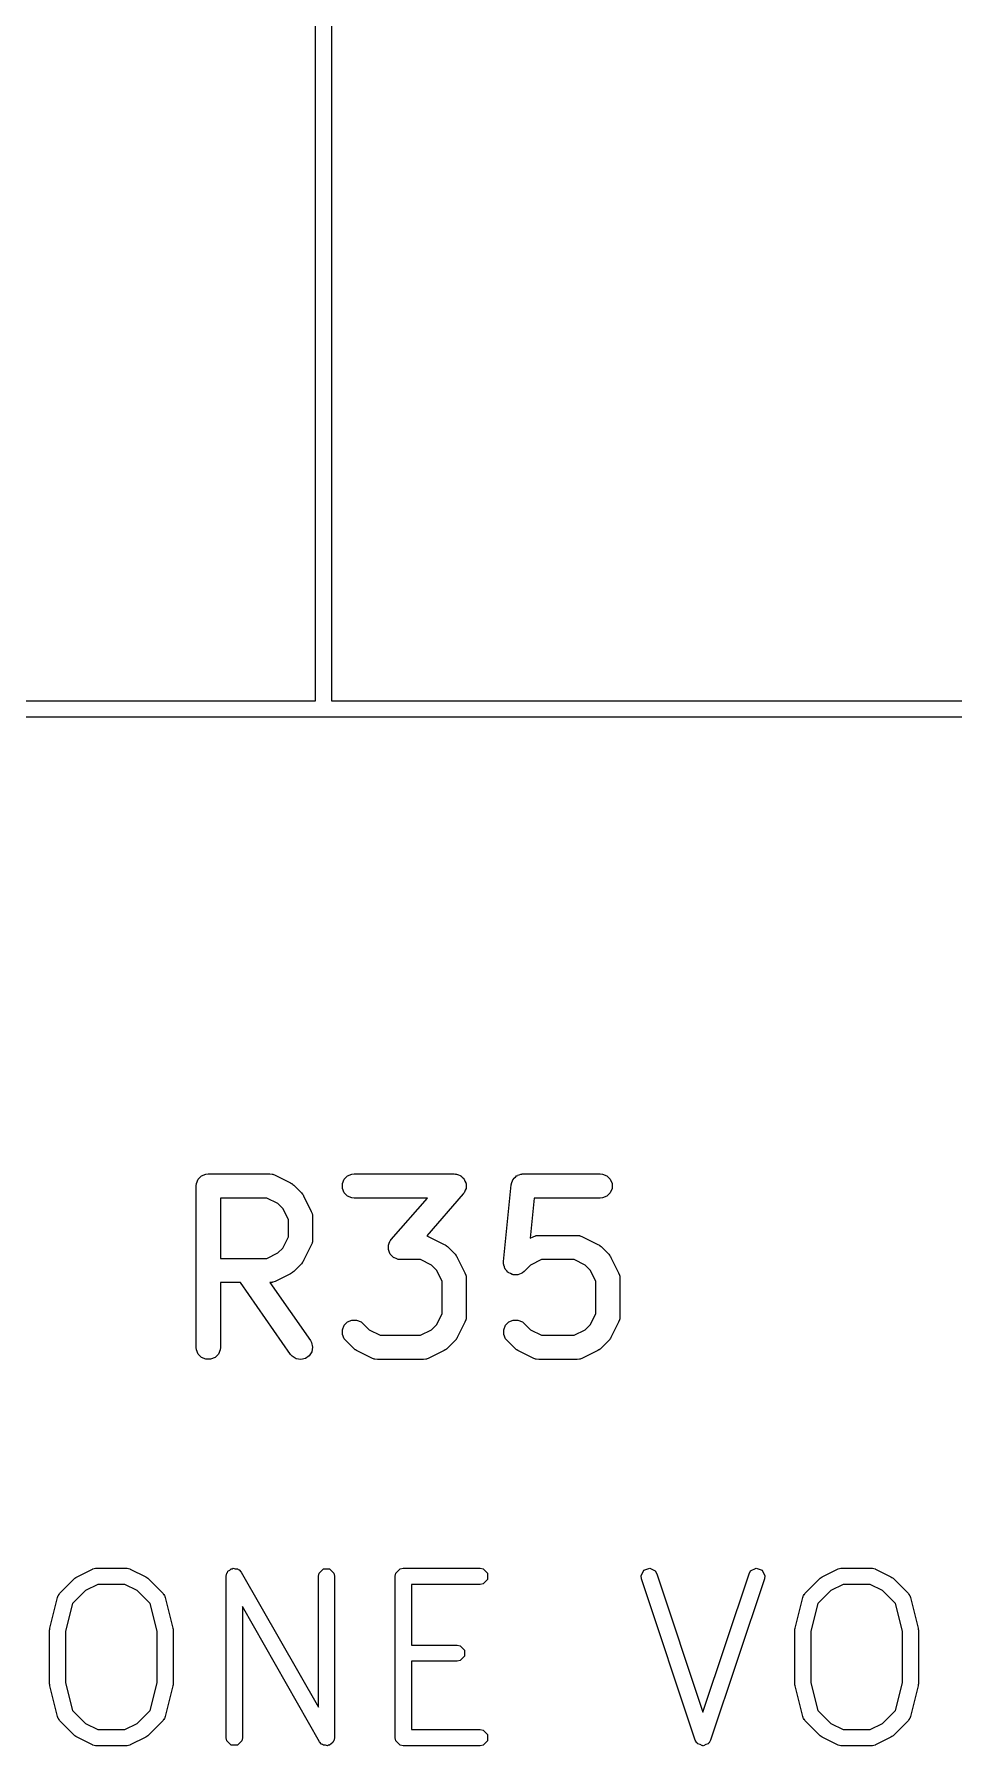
# Model space of a CAD drawing. Header units: millimetres. Extents: x 4 to 152, y 19 to 149.
# Drawn here: x 45.21 to 50.91, y 19.58 to 30.18 of the extents above; entities that cross this region are included whole.
import ezdxf

# ---------------------------------------------------------------- set-up
doc = ezdxf.new("R2010")
doc.units = ezdxf.units.MM
doc.layers.add('F.Silkscreen', color=41, linetype='CONTINUOUS', true_color=0xf2eda1)

msp = doc.modelspace()

# ---------------------------------------------------------------- linework, layer by layer
at = {"layer": 'F.Silkscreen', "linetype": 'CONTINUOUS'}
for p, q in [((46.95, 26.05), (46.95, 37.705056)), ((47.05, 37.705056), (47.05, 26.05)), ((39.55, 26.05), (46.95, 26.05)), ((47.05, 26.05), (54.45, 26.05)), ((54.5, 25.95), (39.5, 25.95)), ((46.244046, 23.107541), (46.271082, 23.11874)), ((46.271082, 23.11874), (46.285714, 23.120181)), ((46.285714, 23.120181), (46.666666, 23.120181)), ((46.666666, 23.120181), (46.681298, 23.11874)), ((46.681298, 23.11874), (46.683787, 23.117709)), ((46.683787, 23.117709), (46.686475, 23.117518)), ((46.686475, 23.117518), (46.700207, 23.112263)), ((47.148808, 23.107541), (47.175844, 23.11874)), ((47.175844, 23.11874), (47.190476, 23.120181)), ((47.190476, 23.120181), (47.809523, 23.120181)), ((47.809523, 23.120181), (47.817261, 23.119419)), ((47.817261, 23.119419), (47.819229, 23.11955)), ((47.819229, 23.11955), (47.820584, 23.119092)), ((47.820584, 23.119092), (47.824155, 23.11874)), ((47.824155, 23.11874), (47.835412, 23.114077)), ((47.835412, 23.114077), (47.84695, 23.110175)), ((48.202839, 23.111378), (48.213336, 23.114546)), ((48.213336, 23.114546), (48.223463, 23.11874)), ((48.223463, 23.11874), (48.229068, 23.119293)), ((48.229068, 23.119293), (48.230855, 23.119831)), ((48.230855, 23.119831), (48.232683, 23.119649)), ((48.232683, 23.119649), (48.238095, 23.120181)), ((48.238095, 23.120181), (48.714285, 23.120181)), ((48.714285, 23.120181), (48.728917, 23.11874)), ((48.728917, 23.11874), (48.755953, 23.107541)), ((46.210714, 23.045181), (46.212155, 23.059813)), ((46.210714, 22.045181), (46.210714, 23.045181)), ((46.212155, 23.059813), (46.223354, 23.086849)), ((46.223354, 23.086849), (46.244046, 23.107541)), ((46.700207, 23.112263), (46.795445, 23.064644)), ((46.795445, 23.064644), (46.801744, 23.06068)), ((46.801744, 23.06068), (46.803572, 23.059922)), ((46.803572, 23.059922), (46.805628, 23.058234)), ((46.805628, 23.058234), (46.807888, 23.056812)), ((46.807888, 23.056812), (46.809187, 23.055314)), ((46.809187, 23.055314), (46.814937, 23.050595)), ((46.814937, 23.050595), (46.862556, 23.002976)), ((47.116917, 23.059813), (47.128116, 23.086849)), ((47.116917, 23.030549), (47.116917, 23.059813)), ((47.128116, 23.003513), (47.116917, 23.030549)), ((47.128116, 23.086849), (47.148808, 23.107541)), ((47.84695, 23.110175), (47.848854, 23.10851)), ((47.848854, 23.10851), (47.851191, 23.107541)), ((47.851191, 23.107541), (47.859801, 23.098931)), ((47.859801, 23.098931), (47.868974, 23.090905)), ((47.868974, 23.090905), (47.870096, 23.088636)), ((47.870096, 23.088636), (47.871883, 23.086849)), ((47.871883, 23.086849), (47.876543, 23.075599)), ((47.874517, 23.007754), (47.872431, 23.004837)), ((47.878418, 23.019292), (47.874517, 23.007754)), ((47.876543, 23.075599), (47.881946, 23.064673)), ((47.883082, 23.030549), (47.878418, 23.019292)), ((47.881946, 23.064673), (47.882114, 23.06215)), ((47.882114, 23.06215), (47.883082, 23.059813)), ((47.883082, 23.059813), (47.883082, 23.047629)), ((47.883082, 23.047629), (47.883892, 23.035475)), ((47.883892, 23.035475), (47.883082, 23.03308)), ((47.883082, 23.03308), (47.883082, 23.030549)), ((48.115848, 22.576454), (48.163467, 23.052644)), ((48.163467, 23.052644), (48.164536, 23.057977)), ((48.164536, 23.059813), (48.165249, 23.061536)), ((48.164536, 23.057977), (48.164536, 23.059813)), ((48.165249, 23.061536), (48.166357, 23.06706)), ((48.166357, 23.06706), (48.171539, 23.07672)), ((48.171539, 23.07672), (48.175735, 23.086849)), ((48.175735, 23.086849), (48.178406, 23.089521)), ((48.178406, 23.089521), (48.180191, 23.092847)), ((48.180191, 23.092847), (48.188673, 23.099788)), ((48.188673, 23.099788), (48.196427, 23.107541)), ((48.196427, 23.107541), (48.199915, 23.108987)), ((48.199915, 23.108987), (48.202839, 23.111378)), ((48.755953, 23.107541), (48.776645, 23.086849)), ((48.776645, 23.086849), (48.787844, 23.059813)), ((48.787844, 23.030549), (48.776645, 23.003513)), ((48.787844, 23.059813), (48.787844, 23.030549)), ((46.648961, 22.970181), (46.360714, 22.970181)), ((46.360714, 22.970181), (46.360714, 22.596372)), ((46.717477, 22.935923), (46.648961, 22.970181)), ((46.747884, 22.905516), (46.717477, 22.935923)), ((46.782142, 22.837), (46.747884, 22.905516)), ((46.862556, 23.002976), (46.867274, 22.997227)), ((46.867274, 22.997227), (46.868773, 22.995927)), ((46.868773, 22.995927), (46.870194, 22.993668)), ((46.870194, 22.993668), (46.871883, 22.991611)), ((46.871883, 22.991611), (46.87264, 22.989784)), ((46.87264, 22.989784), (46.876605, 22.983484)), ((46.876605, 22.983484), (46.924224, 22.888246)), ((47.148808, 22.982821), (47.128116, 23.003513)), ((47.175844, 22.971622), (47.148808, 22.982821)), ((47.190476, 22.970181), (47.175844, 22.971622)), ((47.644241, 22.970181), (47.190476, 22.970181)), ((47.419747, 22.713617), (47.644241, 22.970181)), ((47.865966, 22.995793), (47.63907, 22.736484)), ((47.870487, 23.002118), (47.865966, 22.995793)), ((47.871883, 23.003513), (47.870487, 23.002118)), ((47.872431, 23.004837), (47.871883, 23.003513)), ((48.305969, 22.970181), (48.28115, 22.721991)), ((48.714285, 22.970181), (48.305969, 22.970181)), ((48.728917, 22.971622), (48.714285, 22.970181)), ((48.755953, 22.982821), (48.728917, 22.971622)), ((48.776645, 23.003513), (48.755953, 22.982821)), ((46.782142, 22.729553), (46.782142, 22.837)), ((46.924224, 22.888246), (46.929479, 22.874515)), ((46.929479, 22.874515), (46.92967, 22.871826)), ((46.92967, 22.871826), (46.930701, 22.869337)), ((46.930701, 22.869337), (46.932142, 22.854705)), ((46.932142, 22.854705), (46.932142, 22.711848)), ((46.747884, 22.661037), (46.782142, 22.729553)), ((46.929479, 22.692038), (46.924224, 22.678307)), ((46.92967, 22.694728), (46.929479, 22.692038)), ((46.930701, 22.697216), (46.92967, 22.694728)), ((46.932142, 22.711848), (46.930701, 22.697216)), ((47.402631, 22.678861), (47.407294, 22.690119)), ((47.407294, 22.690119), (47.411196, 22.701656)), ((47.411196, 22.701656), (47.413281, 22.704574)), ((47.413281, 22.704574), (47.41383, 22.705897)), ((47.41383, 22.705897), (47.415225, 22.707293)), ((47.415225, 22.707293), (47.419747, 22.713617)), ((47.63907, 22.736484), (47.652588, 22.731311)), ((47.652588, 22.731311), (47.747826, 22.683692)), ((48.28115, 22.721991), (48.299792, 22.731311)), ((48.299792, 22.731311), (48.313523, 22.736566)), ((48.313523, 22.736566), (48.316212, 22.736758)), ((48.316212, 22.736758), (48.318701, 22.737788)), ((48.318701, 22.737788), (48.333333, 22.739229)), ((48.333333, 22.739229), (48.571428, 22.739229)), ((48.571428, 22.739229), (48.58606, 22.737788)), ((48.58606, 22.737788), (48.588549, 22.736757)), ((48.588549, 22.736757), (48.591237, 22.736566)), ((48.591237, 22.736566), (48.604969, 22.731311)), ((48.604969, 22.731311), (48.700207, 22.683692)), ((46.360714, 22.596372), (46.648961, 22.596372)), ((46.648961, 22.596372), (46.717477, 22.63063)), ((46.717477, 22.63063), (46.747884, 22.661037)), ((46.924224, 22.678307), (46.876605, 22.583069)), ((47.401821, 22.673935), (47.402631, 22.676331)), ((47.402631, 22.661782), (47.401821, 22.673935)), ((47.402631, 22.676331), (47.402631, 22.678861)), ((47.402631, 22.649597), (47.402631, 22.661782)), ((47.403598, 22.647261), (47.402631, 22.649597)), ((47.403767, 22.644737), (47.403598, 22.647261)), ((47.409169, 22.633812), (47.403767, 22.644737)), ((47.41383, 22.622561), (47.409169, 22.633812)), ((47.415616, 22.620775), (47.41383, 22.622561)), ((47.416739, 22.618505), (47.415616, 22.620775)), ((47.425911, 22.61048), (47.416739, 22.618505)), ((47.434522, 22.601869), (47.425911, 22.61048)), ((47.436858, 22.600901), (47.434522, 22.601869)), ((47.438763, 22.599235), (47.436858, 22.600901)), ((47.4503, 22.595334), (47.438763, 22.599235)), ((47.461558, 22.59067), (47.4503, 22.595334)), ((47.465128, 22.590319), (47.461558, 22.59067)), ((47.466484, 22.58986), (47.465128, 22.590319)), ((47.468451, 22.589992), (47.466484, 22.58986)), ((47.47619, 22.589229), (47.468451, 22.589992)), ((47.601342, 22.589229), (47.47619, 22.589229)), ((47.669858, 22.554971), (47.601342, 22.589229)), ((47.747826, 22.683692), (47.754125, 22.679728)), ((47.754125, 22.679728), (47.755953, 22.67897)), ((47.755953, 22.67897), (47.758009, 22.677282)), ((47.758009, 22.677282), (47.760269, 22.67586)), ((47.760269, 22.67586), (47.761568, 22.674362)), ((47.761568, 22.674362), (47.767318, 22.669643)), ((47.767318, 22.669643), (47.814937, 22.622024)), ((47.814937, 22.622024), (47.819655, 22.616275)), ((47.819655, 22.616275), (47.821154, 22.614975)), ((47.821154, 22.614975), (47.822575, 22.612716)), ((47.822575, 22.612716), (47.824264, 22.610659)), ((47.824264, 22.610659), (47.825021, 22.608832)), ((47.825021, 22.608832), (47.828986, 22.602532)), ((47.828986, 22.602532), (47.876605, 22.507294)), ((48.351038, 22.589229), (48.282522, 22.554971)), ((48.553723, 22.589229), (48.351038, 22.589229)), ((48.622239, 22.554971), (48.553723, 22.589229)), ((48.700207, 22.683692), (48.706506, 22.679728)), ((48.706506, 22.679728), (48.708334, 22.67897)), ((48.708334, 22.67897), (48.71039, 22.677282)), ((48.71039, 22.677282), (48.71265, 22.67586)), ((48.71265, 22.67586), (48.713949, 22.674362)), ((48.713949, 22.674362), (48.719699, 22.669643)), ((48.719699, 22.669643), (48.767318, 22.622024)), ((48.767318, 22.622024), (48.772036, 22.616275)), ((48.772036, 22.616275), (48.773535, 22.614975)), ((48.773535, 22.614975), (48.774956, 22.612716)), ((48.774956, 22.612716), (48.776645, 22.610659)), ((48.776645, 22.610659), (48.777402, 22.608832)), ((48.777402, 22.608832), (48.781367, 22.602532)), ((48.781367, 22.602532), (48.828986, 22.507294)), ((46.795445, 22.501909), (46.700207, 22.45429)), ((46.801744, 22.505874), (46.795445, 22.501909)), ((46.803572, 22.506631), (46.801744, 22.505874)), ((46.805628, 22.50832), (46.803572, 22.506631)), ((46.807888, 22.509741), (46.805628, 22.50832)), ((46.809187, 22.51124), (46.807888, 22.509741)), ((46.814937, 22.515958), (46.809187, 22.51124)), ((46.862556, 22.563577), (46.814937, 22.515958)), ((46.867274, 22.569327), (46.862556, 22.563577)), ((46.868773, 22.570626), (46.867274, 22.569327)), ((46.870194, 22.572886), (46.868773, 22.570626)), ((46.871883, 22.574942), (46.870194, 22.572886)), ((46.87264, 22.57677), (46.871883, 22.574942)), ((46.876605, 22.583069), (46.87264, 22.57677)), ((47.700265, 22.524564), (47.669858, 22.554971)), ((47.734523, 22.456048), (47.700265, 22.524564)), ((47.876605, 22.507294), (47.88186, 22.493563)), ((47.88186, 22.493563), (47.882051, 22.490874)), ((47.882051, 22.490874), (47.883082, 22.488385)), ((47.883082, 22.488385), (47.884523, 22.473753)), ((48.115826, 22.561751), (48.115848, 22.576454)), ((48.116917, 22.558136), (48.115826, 22.561751)), ((48.116917, 22.55436), (48.116917, 22.558136)), ((48.121111, 22.544235), (48.116917, 22.55436)), ((48.124279, 22.533735), (48.121111, 22.544235)), ((48.12667, 22.530812), (48.124279, 22.533735)), ((48.128116, 22.527323), (48.12667, 22.530812)), ((48.135869, 22.51957), (48.128116, 22.527323)), ((48.14281, 22.511087), (48.135869, 22.51957)), ((48.146136, 22.509303), (48.14281, 22.511087)), ((48.148808, 22.506631), (48.146136, 22.509303)), ((48.158935, 22.502436), (48.148808, 22.506631)), ((48.168597, 22.497253), (48.158935, 22.502436)), ((48.172356, 22.496878), (48.168597, 22.497253)), ((48.175845, 22.495432), (48.172356, 22.496878)), ((48.186806, 22.495432), (48.175845, 22.495432)), ((48.197716, 22.494341), (48.186806, 22.495432)), ((48.201332, 22.495432), (48.197716, 22.494341)), ((48.205107, 22.495432), (48.201332, 22.495432)), ((48.215232, 22.499627), (48.205107, 22.495432)), ((48.225732, 22.502794), (48.215232, 22.499627)), ((48.228655, 22.505186), (48.225732, 22.502794)), ((48.232144, 22.506631), (48.228655, 22.505186)), ((48.243509, 22.515958), (48.232144, 22.506631)), ((48.282522, 22.554971), (48.243509, 22.515958)), ((48.652646, 22.524564), (48.622239, 22.554971)), ((48.686904, 22.456048), (48.652646, 22.524564)), ((48.828986, 22.507294), (48.834241, 22.493563)), ((48.834241, 22.493563), (48.834432, 22.490874)), ((48.834432, 22.490874), (48.835463, 22.488385)), ((48.835463, 22.488385), (48.836904, 22.473753)), ((46.48476, 22.446372), (46.360714, 22.446372)), ((46.360714, 22.446372), (46.360714, 22.045181)), ((46.7957, 22.002171), (46.48476, 22.446372)), ((46.681298, 22.447813), (46.667781, 22.446482)), ((46.667781, 22.446482), (46.918585, 22.08819)), ((46.683787, 22.448845), (46.681298, 22.447813)), ((46.686475, 22.449035), (46.683787, 22.448845)), ((46.700207, 22.45429), (46.686475, 22.449035)), ((47.734523, 22.253363), (47.734523, 22.456048)), ((47.884523, 22.473753), (47.884523, 22.235658)), ((48.686904, 22.253363), (48.686904, 22.456048)), ((48.836904, 22.473753), (48.836904, 22.235658)), ((47.116917, 22.155052), (47.128116, 22.182088)), ((47.128116, 22.182088), (47.148809, 22.202781)), ((47.148809, 22.202781), (47.175845, 22.213979)), ((47.175845, 22.213979), (47.205108, 22.213979)), ((47.205108, 22.213979), (47.232144, 22.20278)), ((47.232144, 22.20278), (47.24351, 22.193452)), ((47.24351, 22.193452), (47.282522, 22.154439)), ((47.669857, 22.154439), (47.700264, 22.184847)), ((47.700264, 22.184847), (47.734523, 22.253363)), ((47.876605, 22.202117), (47.828986, 22.106879)), ((47.88186, 22.215848), (47.876605, 22.202117)), ((47.882051, 22.218538), (47.88186, 22.215848)), ((47.883082, 22.221026), (47.882051, 22.218538)), ((47.884523, 22.235658), (47.883082, 22.221026)), ((48.116917, 22.155052), (48.128116, 22.182088)), ((48.128116, 22.182088), (48.148809, 22.202781)), ((48.148809, 22.202781), (48.175845, 22.213979)), ((48.175845, 22.213979), (48.205108, 22.213979)), ((48.205108, 22.213979), (48.232144, 22.20278)), ((48.232144, 22.20278), (48.24351, 22.193452)), ((48.24351, 22.193452), (48.282522, 22.154439)), ((48.622238, 22.154439), (48.652645, 22.184847)), ((48.652645, 22.184847), (48.686904, 22.253363)), ((48.828986, 22.202117), (48.781367, 22.106879)), ((48.834241, 22.215848), (48.828986, 22.202117)), ((48.834432, 22.218538), (48.834241, 22.215848)), ((48.835463, 22.221026), (48.834432, 22.218538)), ((48.836904, 22.235658), (48.835463, 22.221026)), ((46.918585, 22.08819), (46.925795, 22.075377)), ((46.925795, 22.075377), (46.932124, 22.046806)), ((47.116917, 22.125789), (47.116917, 22.155052)), ((47.128115, 22.098753), (47.116917, 22.125789)), ((47.137442, 22.087388), (47.128115, 22.098753)), ((47.185061, 22.039768), (47.137442, 22.087388)), ((47.282522, 22.154439), (47.351038, 22.120181)), ((47.351038, 22.120181), (47.601342, 22.120181)), ((47.601342, 22.120181), (47.669857, 22.154439)), ((47.814937, 22.087387), (47.767319, 22.039768)), ((47.819655, 22.093137), (47.814937, 22.087387)), ((47.821154, 22.094436), (47.819655, 22.093137)), ((47.822575, 22.096695), (47.821154, 22.094436)), ((47.824265, 22.098753), (47.822575, 22.096695)), ((47.825022, 22.100583), (47.824265, 22.098753)), ((47.828986, 22.106879), (47.825022, 22.100583)), ((48.116917, 22.125789), (48.116917, 22.155052)), ((48.128115, 22.098753), (48.116917, 22.125789)), ((48.137442, 22.087388), (48.128115, 22.098753)), ((48.185061, 22.039768), (48.137442, 22.087388)), ((48.282522, 22.154439), (48.351038, 22.120181)), ((48.351038, 22.120181), (48.553723, 22.120181)), ((48.553723, 22.120181), (48.622238, 22.154439)), ((48.767318, 22.087387), (48.7197, 22.039768)), ((48.772036, 22.093137), (48.767318, 22.087387)), ((48.773535, 22.094436), (48.772036, 22.093137)), ((48.774956, 22.096695), (48.773535, 22.094436)), ((48.776646, 22.098753), (48.774956, 22.096695)), ((48.777403, 22.100583), (48.776646, 22.098753)), ((48.781367, 22.106879), (48.777403, 22.100583)), ((46.212155, 22.030549), (46.210714, 22.045181)), ((46.223354, 22.003513), (46.212155, 22.030549)), ((46.244046, 21.982821), (46.223354, 22.003513)), ((46.271082, 21.971622), (46.244046, 21.982821)), ((46.300346, 21.971622), (46.271082, 21.971622)), ((46.327382, 21.982821), (46.300346, 21.971622)), ((46.348074, 22.003513), (46.327382, 21.982821)), ((46.359273, 22.030549), (46.348074, 22.003513)), ((46.360714, 22.045181), (46.359273, 22.030549)), ((46.805271, 21.991011), (46.7957, 22.002171)), ((46.82995, 21.975284), (46.805271, 21.991011)), ((46.858767, 21.970198), (46.82995, 21.975284)), ((46.887338, 21.976528), (46.858767, 21.970198)), ((46.911312, 21.99331), (46.887338, 21.976528)), ((46.927039, 22.017988), (46.911312, 21.99331)), ((46.932124, 22.046806), (46.927039, 22.017988)), ((47.19081, 22.03505), (47.185061, 22.039768)), ((47.192111, 22.03355), (47.19081, 22.03505)), ((47.19437, 22.032128), (47.192111, 22.03355)), ((47.196427, 22.03044), (47.19437, 22.032128)), ((47.198254, 22.029683), (47.196427, 22.03044)), ((47.204554, 22.025718), (47.198254, 22.029683)), ((47.299792, 21.978099), (47.204554, 22.025718)), ((47.313523, 21.972844), (47.299792, 21.978099)), ((47.316212, 21.972653), (47.313523, 21.972844)), ((47.318701, 21.971622), (47.316212, 21.972653)), ((47.333333, 21.970181), (47.318701, 21.971622)), ((47.619047, 21.970181), (47.333333, 21.970181)), ((47.633679, 21.971622), (47.619047, 21.970181)), ((47.636168, 21.972654), (47.633679, 21.971622)), ((47.638856, 21.972844), (47.636168, 21.972654)), ((47.652588, 21.978099), (47.638856, 21.972844)), ((47.747826, 22.025718), (47.652588, 21.978099)), ((47.754125, 22.029683), (47.747826, 22.025718)), ((47.755953, 22.03044), (47.754125, 22.029683)), ((47.758009, 22.032128), (47.755953, 22.03044)), ((47.760269, 22.03355), (47.758009, 22.032128)), ((47.761569, 22.03505), (47.760269, 22.03355)), ((47.767319, 22.039768), (47.761569, 22.03505)), ((48.19081, 22.03505), (48.185061, 22.039768)), ((48.192111, 22.03355), (48.19081, 22.03505)), ((48.19437, 22.032128), (48.192111, 22.03355)), ((48.196427, 22.03044), (48.19437, 22.032128)), ((48.198254, 22.029683), (48.196427, 22.03044)), ((48.204554, 22.025718), (48.198254, 22.029683)), ((48.299792, 21.978099), (48.204554, 22.025718)), ((48.313523, 21.972844), (48.299792, 21.978099)), ((48.316212, 21.972653), (48.313523, 21.972844)), ((48.318701, 21.971622), (48.316212, 21.972653)), ((48.333333, 21.970181), (48.318701, 21.971622)), ((48.571428, 21.970181), (48.333333, 21.970181)), ((48.58606, 21.971622), (48.571428, 21.970181)), ((48.588549, 21.972654), (48.58606, 21.971622)), ((48.591237, 21.972844), (48.588549, 21.972654)), ((48.604969, 21.978099), (48.591237, 21.972844)), ((48.700207, 22.025718), (48.604969, 21.978099)), ((48.706506, 22.029683), (48.700207, 22.025718)), ((48.708334, 22.03044), (48.706506, 22.029683)), ((48.71039, 22.032128), (48.708334, 22.03044)), ((48.71265, 22.03355), (48.71039, 22.032128)), ((48.71395, 22.03505), (48.71265, 22.03355)), ((48.7197, 22.039768), (48.71395, 22.03505)), ((45.570464, 20.673775), (45.578325, 20.675339)), ((45.578325, 20.675339), (45.586053, 20.677455)), ((45.586053, 20.677455), (45.587141, 20.677093)), ((45.587141, 20.677093), (45.589598, 20.677581)), ((45.589598, 20.677581), (45.780074, 20.677581)), ((45.780074, 20.677581), (45.78253, 20.677093)), ((45.78253, 20.677093), (45.783619, 20.677455)), ((45.783619, 20.677455), (45.791346, 20.675339)), ((45.791346, 20.675339), (45.799208, 20.673775)), ((46.434473, 20.673775), (46.440435, 20.677182)), ((46.440435, 20.677182), (46.452928, 20.673775)), ((47.475226, 20.673775), (47.49436, 20.677581)), ((47.49436, 20.677581), (47.97055, 20.677581)), ((47.97055, 20.677581), (47.989684, 20.673775)), ((48.98541, 20.665354), (49.021714, 20.677455)), ((49.021714, 20.677455), (49.055943, 20.660341)), ((49.647063, 20.66034), (49.681292, 20.677455)), ((49.681292, 20.677455), (49.717596, 20.665353)), ((50.189512, 20.673775), (50.197373, 20.675339)), ((50.197373, 20.675339), (50.205101, 20.677455)), ((50.205101, 20.677455), (50.206189, 20.677093)), ((50.206189, 20.677093), (50.208646, 20.677581)), ((50.208646, 20.677581), (50.399122, 20.677581)), ((50.399122, 20.677581), (50.401578, 20.677093)), ((50.401578, 20.677093), (50.402667, 20.677455)), ((50.402667, 20.677455), (50.410394, 20.675339)), ((50.410394, 20.675339), (50.418256, 20.673775)), ((45.363767, 20.520079), (45.459005, 20.615317)), ((45.459005, 20.615317), (45.465664, 20.619768)), ((45.465664, 20.619768), (45.471999, 20.624683)), ((45.471999, 20.624683), (45.567237, 20.672302)), ((45.601402, 20.577581), (45.523976, 20.538869)), ((45.567237, 20.672302), (45.569652, 20.672964)), ((45.569652, 20.672964), (45.570464, 20.673775)), ((45.768271, 20.577581), (45.601402, 20.577581)), ((45.845695, 20.538869), (45.768271, 20.577581)), ((45.799208, 20.673775), (45.800019, 20.672964)), ((45.800019, 20.672964), (45.802435, 20.672302)), ((45.802435, 20.672302), (45.897672, 20.624684)), ((45.897672, 20.624684), (45.904005, 20.619769)), ((45.904005, 20.619769), (45.910667, 20.615317)), ((45.910667, 20.615317), (46.005905, 20.520079)), ((46.396741, 20.627581), (46.400547, 20.646715)), ((46.396741, 19.627581), (46.396741, 20.627581)), ((46.400547, 20.646715), (46.405401, 20.65157)), ((46.405401, 20.65157), (46.407209, 20.658196)), ((46.407209, 20.658196), (46.418453, 20.664622)), ((46.418453, 20.664622), (46.427607, 20.673775)), ((46.427607, 20.673775), (46.434473, 20.673775)), ((46.452928, 20.673775), (46.465875, 20.673775)), ((46.465875, 20.673775), (46.470729, 20.668921)), ((46.470729, 20.668921), (46.477356, 20.667113)), ((46.477356, 20.667113), (46.490153, 20.652388)), ((46.490153, 20.652388), (46.968169, 19.81586)), ((46.968169, 20.627581), (46.971975, 20.646715)), ((46.968169, 19.81586), (46.968169, 20.627581)), ((46.971975, 20.646715), (46.999035, 20.673775)), ((46.999035, 20.673775), (47.037303, 20.673775)), ((47.037303, 20.673775), (47.064363, 20.646715)), ((47.064363, 20.646715), (47.068169, 20.627581)), ((47.068169, 20.627581), (47.068169, 19.627581)), ((47.44436, 20.627581), (47.448166, 20.646715)), ((47.44436, 19.627581), (47.44436, 20.627581)), ((47.448166, 20.646715), (47.475226, 20.673775)), ((47.97055, 20.577581), (47.54436, 20.577581)), ((47.54436, 20.577581), (47.54436, 20.201391)), ((47.989684, 20.581387), (47.97055, 20.577581)), ((47.989684, 20.673775), (48.016744, 20.646715)), ((48.016744, 20.608447), (47.989684, 20.581387)), ((48.016744, 20.646715), (48.016744, 20.608447)), ((48.968296, 20.631125), (48.98541, 20.665354)), ((48.970736, 20.61177), (48.968296, 20.631125)), ((49.304069, 19.61177), (48.970736, 20.61177)), ((49.055943, 20.660341), (49.065604, 20.643392)), ((49.065604, 20.643392), (49.351503, 19.785695)), ((49.351503, 19.785695), (49.637402, 20.643392)), ((49.73227, 20.611769), (49.398937, 19.61177)), ((49.637402, 20.643392), (49.647063, 20.66034)), ((49.717596, 20.665353), (49.73471, 20.631125)), ((49.73471, 20.631125), (49.73227, 20.611769)), ((49.982815, 20.520079), (50.078053, 20.615317)), ((50.078053, 20.615317), (50.084712, 20.619768)), ((50.084712, 20.619768), (50.091047, 20.624683)), ((50.091047, 20.624683), (50.186285, 20.672302)), ((50.22045, 20.577581), (50.143024, 20.538869)), ((50.186285, 20.672302), (50.1887, 20.672964)), ((50.1887, 20.672964), (50.189512, 20.673775)), ((50.387319, 20.577581), (50.22045, 20.577581)), ((50.464743, 20.538869), (50.387319, 20.577581)), ((50.418256, 20.673775), (50.419067, 20.672964)), ((50.419067, 20.672964), (50.421483, 20.672302)), ((50.421483, 20.672302), (50.51672, 20.624684)), ((50.51672, 20.624684), (50.523053, 20.619769)), ((50.523053, 20.619769), (50.529715, 20.615317)), ((50.529715, 20.615317), (50.624953, 20.520079)), ((45.302996, 20.306375), (45.350615, 20.496851)), ((45.350615, 20.496851), (45.352928, 20.501748)), ((45.352928, 20.503858), (45.356331, 20.508952)), ((45.352928, 20.501748), (45.352928, 20.503858)), ((45.356331, 20.508952), (45.358948, 20.51449)), ((45.358948, 20.51449), (45.360758, 20.515577)), ((45.360758, 20.515577), (45.363767, 20.520079)), ((45.523976, 20.538869), (45.44427, 20.459163)), ((45.925401, 20.459163), (45.845695, 20.538869)), ((46.005905, 20.520079), (46.008913, 20.515577)), ((46.008913, 20.515577), (46.010724, 20.51449)), ((46.010724, 20.51449), (46.01334, 20.508952)), ((46.01334, 20.508952), (46.016744, 20.503858)), ((46.016744, 20.503858), (46.016744, 20.501748)), ((46.016744, 20.501748), (46.019057, 20.496851)), ((46.019057, 20.496851), (46.066676, 20.306375)), ((49.922044, 20.306375), (49.969663, 20.496851)), ((49.969663, 20.496851), (49.971976, 20.501748)), ((49.971976, 20.503858), (49.975379, 20.508952)), ((49.971976, 20.501748), (49.971976, 20.503858)), ((49.975379, 20.508952), (49.977996, 20.51449)), ((49.977996, 20.51449), (49.979806, 20.515577)), ((49.979806, 20.515577), (49.982815, 20.520079)), ((50.143024, 20.538869), (50.063318, 20.459163)), ((50.544449, 20.459163), (50.464743, 20.538869)), ((50.624953, 20.520079), (50.627961, 20.515577)), ((50.627961, 20.515577), (50.629772, 20.51449)), ((50.629772, 20.51449), (50.632388, 20.508952)), ((50.632388, 20.508952), (50.635792, 20.503858)), ((50.635792, 20.503858), (50.635792, 20.501748)), ((50.635792, 20.501748), (50.638105, 20.496851)), ((50.638105, 20.496851), (50.685724, 20.306375)), ((45.44427, 20.459163), (45.401503, 20.288093)), ((45.968169, 20.288093), (45.925401, 20.459163)), ((46.974757, 19.602774), (46.496741, 20.439303)), ((46.496741, 20.439303), (46.496741, 19.627581)), ((50.063318, 20.459163), (50.020551, 20.288093)), ((50.587217, 20.288093), (50.544449, 20.459163)), ((45.301503, 20.294248), (45.302698, 20.300258)), ((45.301503, 19.960915), (45.301503, 20.294248)), ((45.302698, 20.300258), (45.302996, 20.306375)), ((45.401503, 20.288093), (45.401503, 19.96707)), ((45.968169, 19.96707), (45.968169, 20.288093)), ((46.066676, 20.306375), (46.066973, 20.300258)), ((46.066973, 20.300258), (46.068169, 20.294248)), ((46.068169, 20.294248), (46.068169, 19.960915)), ((49.920551, 20.294248), (49.921746, 20.300258)), ((49.920551, 19.960915), (49.920551, 20.294248)), ((49.921746, 20.300258), (49.922044, 20.306375)), ((50.020551, 20.288093), (50.020551, 19.96707)), ((50.587217, 19.96707), (50.587217, 20.288093)), ((50.685724, 20.306375), (50.686021, 20.300258)), ((50.686021, 20.300258), (50.687217, 20.294248)), ((50.687217, 20.294248), (50.687217, 19.960915)), ((47.54436, 20.201391), (47.827693, 20.201391)), ((47.827693, 20.201391), (47.846827, 20.197585)), ((47.846827, 20.197585), (47.873887, 20.170525)), ((47.873887, 20.170525), (47.873887, 20.132257)), ((47.827693, 20.101391), (47.54436, 20.101391)), ((47.54436, 20.101391), (47.54436, 19.677581)), ((47.846827, 20.105197), (47.827693, 20.101391)), ((47.873887, 20.132257), (47.846827, 20.105197)), ((45.302698, 19.954906), (45.301503, 19.960915)), ((45.302996, 19.948788), (45.302698, 19.954906)), ((45.350615, 19.758312), (45.302996, 19.948788)), ((45.401503, 19.96707), (45.44427, 19.796002)), ((45.925401, 19.796001), (45.968169, 19.96707)), ((46.066676, 19.948788), (46.019057, 19.758312)), ((46.066973, 19.954906), (46.066676, 19.948788)), ((46.068169, 19.960915), (46.066973, 19.954906)), ((49.921746, 19.954906), (49.920551, 19.960915)), ((49.922044, 19.948788), (49.921746, 19.954906)), ((49.969663, 19.758312), (49.922044, 19.948788)), ((50.020551, 19.96707), (50.063318, 19.796002)), ((50.544449, 19.796001), (50.587217, 19.96707)), ((50.685724, 19.948788), (50.638105, 19.758312)), ((50.686021, 19.954906), (50.685724, 19.948788)), ((50.687217, 19.960915), (50.686021, 19.954906)), ((45.352928, 19.753416), (45.350615, 19.758312)), ((45.352928, 19.751305), (45.352928, 19.753416)), ((45.356332, 19.74621), (45.352928, 19.751305)), ((45.358948, 19.740673), (45.356332, 19.74621)), ((45.360756, 19.739588), (45.358948, 19.740673)), ((45.363766, 19.735084), (45.360756, 19.739588)), ((45.459005, 19.639845), (45.363766, 19.735084)), ((45.44427, 19.796002), (45.523979, 19.716293)), ((45.845693, 19.716292), (45.925401, 19.796001)), ((46.005906, 19.735084), (45.910668, 19.639845)), ((46.008915, 19.739588), (46.005906, 19.735084)), ((46.010724, 19.740673), (46.008915, 19.739588)), ((46.013339, 19.74621), (46.010724, 19.740673)), ((46.016744, 19.751305), (46.013339, 19.74621)), ((46.019057, 19.758312), (46.016744, 19.753416)), ((46.016744, 19.753416), (46.016744, 19.751305)), ((49.971976, 19.753416), (49.969663, 19.758312)), ((49.971976, 19.751305), (49.971976, 19.753416)), ((49.97538, 19.74621), (49.971976, 19.751305)), ((49.977996, 19.740673), (49.97538, 19.74621)), ((49.979804, 19.739588), (49.977996, 19.740673)), ((49.982814, 19.735084), (49.979804, 19.739588)), ((50.078053, 19.639845), (49.982814, 19.735084)), ((50.063318, 19.796002), (50.143027, 19.716293)), ((50.464741, 19.716292), (50.544449, 19.796001)), ((50.624954, 19.735084), (50.529716, 19.639845)), ((50.627963, 19.739588), (50.624954, 19.735084)), ((50.629772, 19.740673), (50.627963, 19.739588)), ((50.632387, 19.74621), (50.629772, 19.740673)), ((50.635792, 19.751305), (50.632387, 19.74621)), ((50.638105, 19.758312), (50.635792, 19.753416)), ((50.635792, 19.753416), (50.635792, 19.751305)), ((45.465664, 19.635395), (45.459005, 19.639845)), ((45.471999, 19.630479), (45.465664, 19.635395)), ((45.567237, 19.58286), (45.471999, 19.630479)), ((45.523979, 19.716293), (45.601402, 19.677581)), ((45.601402, 19.677581), (45.768271, 19.677581)), ((45.768271, 19.677581), (45.845693, 19.716292)), ((45.897672, 19.630478), (45.802435, 19.58286)), ((45.903999, 19.635389), (45.897672, 19.630478)), ((45.910668, 19.639845), (45.903999, 19.635389)), ((46.400547, 19.608447), (46.396741, 19.627581)), ((46.496741, 19.627581), (46.492935, 19.608447)), ((47.068169, 19.627581), (47.064363, 19.608447)), ((47.448166, 19.608447), (47.44436, 19.627581)), ((47.54436, 19.677581), (47.97055, 19.677581)), ((47.97055, 19.677581), (47.989684, 19.673775)), ((47.989684, 19.673775), (48.016744, 19.646715)), ((48.016744, 19.646715), (48.016744, 19.608447)), ((50.084712, 19.635395), (50.078053, 19.639845)), ((50.091047, 19.630479), (50.084712, 19.635395)), ((50.186285, 19.58286), (50.091047, 19.630479)), ((50.143027, 19.716293), (50.22045, 19.677581)), ((50.22045, 19.677581), (50.387319, 19.677581)), ((50.387319, 19.677581), (50.464741, 19.716292)), ((50.51672, 19.630478), (50.421483, 19.58286)), ((50.523047, 19.635389), (50.51672, 19.630478)), ((50.529716, 19.639845), (50.523047, 19.635389)), ((45.569652, 19.582199), (45.567237, 19.58286)), ((45.570464, 19.581387), (45.569652, 19.582199)), ((45.578325, 19.579824), (45.570464, 19.581387)), ((45.586053, 19.577707), (45.578325, 19.579824)), ((45.587141, 19.57807), (45.586053, 19.577707)), ((45.589598, 19.577581), (45.587141, 19.57807)), ((45.780074, 19.577581), (45.589598, 19.577581)), ((45.78253, 19.57807), (45.780074, 19.577581)), ((45.783619, 19.577707), (45.78253, 19.57807)), ((45.791346, 19.579824), (45.783619, 19.577707)), ((45.799208, 19.581387), (45.791346, 19.579824)), ((45.800019, 19.582199), (45.799208, 19.581387)), ((45.802435, 19.58286), (45.800019, 19.582199)), ((46.427607, 19.581387), (46.400547, 19.608447)), ((46.465875, 19.581387), (46.427607, 19.581387)), ((46.492935, 19.608447), (46.465875, 19.581387)), ((46.987555, 19.588049), (46.974757, 19.602774)), ((46.994179, 19.586243), (46.987555, 19.588049)), ((46.999035, 19.581387), (46.994179, 19.586243)), ((47.011983, 19.581387), (46.999035, 19.581387)), ((47.024475, 19.57798), (47.011983, 19.581387)), ((47.030437, 19.581387), (47.024475, 19.57798)), ((47.037303, 19.581387), (47.030437, 19.581387)), ((47.046456, 19.590541), (47.037303, 19.581387)), ((47.057701, 19.596966), (47.046456, 19.590541)), ((47.059508, 19.603593), (47.057701, 19.596966)), ((47.064363, 19.608447), (47.059508, 19.603593)), ((47.475226, 19.581387), (47.448166, 19.608447)), ((47.49436, 19.577581), (47.475226, 19.581387)), ((47.97055, 19.577581), (47.49436, 19.577581)), ((47.989684, 19.581387), (47.97055, 19.577581)), ((48.016744, 19.608447), (47.989684, 19.581387)), ((49.31373, 19.594822), (49.304069, 19.61177)), ((49.317071, 19.593152), (49.31373, 19.594822)), ((49.318743, 19.589808), (49.317071, 19.593152)), ((49.333785, 19.584795), (49.318743, 19.589808)), ((49.347959, 19.577707), (49.333785, 19.584795)), ((49.351502, 19.578889), (49.347959, 19.577707)), ((49.355047, 19.577707), (49.351502, 19.578889)), ((49.369226, 19.584797), (49.355047, 19.577707)), ((49.384263, 19.589809), (49.369226, 19.584797)), ((49.385933, 19.59315), (49.384263, 19.589809)), ((49.389276, 19.594821), (49.385933, 19.59315)), ((49.398937, 19.61177), (49.389276, 19.594821)), ((50.1887, 19.582199), (50.186285, 19.58286)), ((50.189512, 19.581387), (50.1887, 19.582199)), ((50.197373, 19.579824), (50.189512, 19.581387)), ((50.205101, 19.577707), (50.197373, 19.579824)), ((50.206189, 19.57807), (50.205101, 19.577707)), ((50.208646, 19.577581), (50.206189, 19.57807)), ((50.399122, 19.577581), (50.208646, 19.577581)), ((50.401578, 19.57807), (50.399122, 19.577581)), ((50.402667, 19.577707), (50.401578, 19.57807)), ((50.410394, 19.579824), (50.402667, 19.577707)), ((50.418256, 19.581387), (50.410394, 19.579824)), ((50.419067, 19.582199), (50.418256, 19.581387)), ((50.421483, 19.58286), (50.419067, 19.582199))]:
    msp.add_line(p, q, dxfattribs=at)

doc.saveas('drawing.dxf')
